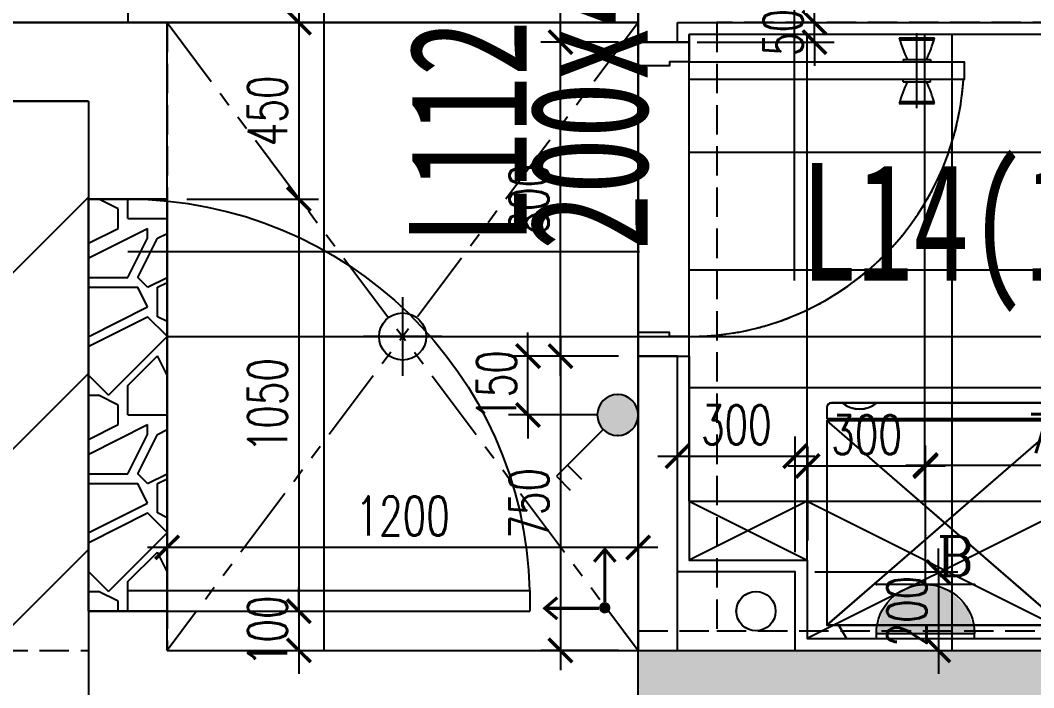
# Model space of a CAD drawing. Header units: millimetres. Extents: x 150839 to 219642, y 49429 to 88695.
# Drawn here: x 163008 to 165589, y 77700 to 79401 of the extents above; entities that cross this region are included whole.
import ezdxf
from ezdxf.enums import TextEntityAlignment as Align
from ezdxf.lldxf.tags import DXFTag
from ezdxf.xclip import XClip

# ---------------------------------------------------------------- set-up
doc = ezdxf.new("R2010")
doc.units = ezdxf.units.MM
doc.header["$LTSCALE"] = 300
doc.header["$XCLIPFRAME"] = 0
for name, pattern in [('CENTER', [50.8, 31.75, -6.35, 6.35, -6.35]), ('DASH', [0.35, 0.25, -0.1]), ('HIDDEN2', [0.1875, 0.125, -0.0625]), ('PHANTOM2', [1.25, 0.625, -0.125, 0.125, -0.125, 0.125, -0.125])]:
    doc.linetypes.add(name, pattern=pattern)
doc.layers.get('0').update_dxf_attribs({"color": 97})
doc.layers.get('DEFPOINTS').update_dxf_attribs({"color": 217, "linetype": 'HIDDEN2'})
for name, color, linetype in [('00-墙填充', 8, 'Continuous'), ('00-墙实线', 6, 'Continuous'), ('00-墙虚线-下层', 6, 'DASH'), ('00-板填充', 8, 'Continuous'), ('00-梁实线', 2, 'Continuous'), ('00-梁编号', 2, 'Continuous'), ('00-梁虚线', 4, 'DASH'), ('C天-CEIL', 1, 'Continuous'), ('C天-CEILITE', 160, 'Continuous'), ('C天-LITEDIM', 3, 'Continuous'), ('D剖-SECT3', 65, 'Continuous'), ('E_detail', 125, 'Continuous'), ('EQUIP-动力', 1, 'Continuous'), ('EQUIP-照明', 3, 'Continuous'), ('F平-FLOOR1', 1, 'Continuous'), ('P平-ARCHWALL', 253, 'HIDDEN2'), ('P平-DOOR', 1, 'Continuous'), ('P平-FURN2', 5, 'Continuous'), ('P平-WALL1', 2, 'Continuous'), ('P平-WALL2', 65, 'Continuous'), ('P平-WALLDIM', 3, 'Continuous'), ('VPIPE-废水', 91, 'DASH'), ('WALL', 4, 'Continuous'), ('可视对讲', 1, 'Continuous')]:
    doc.layers.add(name, color=color, linetype=linetype)
doc.layers.add('PUB_HATCH', color=8, linetype='Continuous', lineweight=0)
doc.styles.add('_TEL_DIM', font='COMPLEX.shx')
doc.styles.add('A10-2栋平面_SEN20RSI$0$DIM_FONT', font='SIMPLEX.shx', dxfattribs={"width": 0.7, "bigfont": 'hztxt.shx'})
doc.styles.add('A10-2栋平面_SEN20RSI$0$STANDARD', font='txt4.shx', dxfattribs={"bigfont": 'fstxt.shx'})
doc.styles.add('DIM', font='txt')
doc.styles.add('HZ2', font='txt', dxfattribs={"bigfont": 'hztxt2'})
doc.styles.add('TXT', font='txt.shx', dxfattribs={"width": 0.7, "bigfont": '1.shx'})
doc.styles.add('黑体', font='simhei.ttf', dxfattribs={"width": 0.7})
tags = doc.linetypes.add('DASHED2', pattern=[0.375, 0.25, -0.125]).pattern_tags.tags
tags[6:7] = [DXFTag(74, 4), DXFTag(75, 0), DXFTag(340, '0'), DXFTag(46, 1.0), DXFTag(50, 0.0), DXFTag(44, 0.0), DXFTag(45, 0.0)]
tags[4:5] = [DXFTag(74, 4), DXFTag(75, 0), DXFTag(340, '0'), DXFTag(46, 1.0), DXFTag(50, 0.0), DXFTag(44, 0.0), DXFTag(45, 0.0)]
doc.dimstyles.new('大样50', dxfattribs={"dimscale": 0.5, "dimtxt": 200, "dimasz": 120, "dimexe": 100, "dimexo": 100, "dimgap": 60, "dimtad": 1, "dimdec": 0, "dimzin": 0, "dimdsep": 46, "dimtxsty": 'TXT', "dimblk": 'ARCHTICK', "dimcen": 0.09, "dimdle": 100, "dimclrd": 4, "dimclre": 3, "dimclrt": 65, "dimadec": 0, "dimazin": 0, "dimtfac": 1, "dimtdec": 0, "dimtix": 1, "dimtmove": 2, "dimatfit": 3, "dimldrblk": 'ARCHTICK', "dimfxl": 1, "dimtolj": 1, "dimtzin": 0, "dimarcsym": 0})

# ---------------------------------------------------------------- blocks, each defined once
blk = doc.blocks.new('$DorLib2D$00000001')
for p, q in [((0.45, 0.975), (0.5, 0.975)), ((0.45, 0), (0.45, 0.975)), ((0.5, 0), (0.5, 0.975)), ((0.5, 0), (0.45, 0))]:
    blk.add_line(p, q)
at = {"lineweight": 13}
blk.add_arc((0.475, 0), 0.975, 91.4693, 180, dxfattribs=at)
blk = doc.blocks.new('df')
at = {"layer": '00-墙填充'}
blk.add_hatch(color=8, dxfattribs=at).paths.add_polyline_path([(929189.9, 58129.7), (929189.9, 58879.7), (929389.9, 58879.7), (929389.9, 58129.7), (929389.9, 57929.7), (925589.9, 57929.7), (925589.9, 58129.7), (925789.9, 58129.7)])
at = {"layer": '00-墙实线', "color": 8, "linetype": 'ByBlock'}
for p, q in [((925589.9, 57929.7), (925589.9, 58129.7)), ((925589.9, 58129.7), (925589.9, 58129.7)), ((925589.9, 58129.7), (925789.9, 58129.7)), ((925789.9, 58129.7), (925789.9, 58129.7)), ((925789.9, 58129.7), (929189.9, 58129.7))]:
    blk.add_line(p, q, dxfattribs=at)
at = {"layer": '00-墙虚线-下层', "color": 8}
for p, q in [((925589.9, 57929.7), (925589.9, 58179.7)), ((925589.9, 58179.7), (925589.9, 58179.7)), ((925589.9, 58179.7), (925789.9, 58179.7)), ((925789.9, 58179.7), (925789.9, 58179.7)), ((925789.9, 58179.7), (929139.9, 58179.7))]:
    blk.add_line(p, q, dxfattribs=at)
at = {"layer": '00-板填充', "color": 8}
for p, q in [((923034.4, 58129.7), (924190.1, 59285.4)), ((923483.4, 58129.7), (924190.1, 58836.4)), ((923932.4, 58129.7), (924190.1, 58387.4))]:
    blk.add_line(p, q, dxfattribs=at)
at = {"layer": '00-梁实线', "color": 8}
for q in [(919589.9, 59529.7), (924189.9, 57929.7)]:
    blk.add_line((924189.9, 59529.7), q, dxfattribs=at)
at = {"layer": '00-梁编号', "color": 8}
for p, q in [((925986.7, 59829.7), (925986.7, 59072.1)), ((924290.1, 59146.6), (925593.1, 59146.6))]:
    blk.add_line(p, q, dxfattribs=at)
at = {"layer": '00-梁虚线', "color": 8}
for p, q in [((925589.9, 58179.7), (925589.9, 63429.7)), ((924389.9, 59729.7), (922489.9, 59729.7)), ((924389.9, 59729.7), (924389.9, 58129.7)), ((925789.9, 59729.7), (925789.9, 58179.7)), ((929189.9, 59729.7), (925789.9, 59729.7)), ((922489.9, 58129.7), (924189.9, 58129.7)), ((924389.9, 58129.7), (925589.9, 58129.7))]:
    blk.add_line(p, q, dxfattribs=at)
at = {"layer": '00-梁编号', "color": 8, "ltscale": 3000, "style": '黑体', "width": 0.7}
for s, p in [('L112(1)', (925306.1, 59164.3)), ('200x400', (925613.6, 59149.8))]:
    blk.add_text(s, height=300, rotation=90, dxfattribs=at).set_placement(p)
blk.add_text('L14(1) 200x450', height=300, dxfattribs=at).set_placement((926004.4, 59072.1))
blk = doc.blocks.new('DR-700')
at = {"color": 7, "linetype": 'Continuous'}
for p, q in [((-61, 535), (-61, 625)), ((-56, 535), (-56, 625)), ((101, 535), (101, 625)), ((106, 535), (106, 625)), ((-6, 545), (-6, 615)), ((-6, 615), (0, 615)), ((51, 615), (45, 615)), ((51, 545), (51, 615)), ((-6, 545), (0, 545)), ((51, 545), (45, 545))]:
    blk.add_line(p, q, dxfattribs=at)
at = {"color": 7, "linetype": 'CENTER'}
blk.add_line((118, 580), (-73, 580), dxfattribs=at)
blk.add_lwpolyline([(0, 0), (0, 700), (45, 700), (45, 0)], close=True)
at = {"color": 7, "linetype": 'HIDDEN2'}
blk.add_arc((0, 0), 700, 0, 86.3142, dxfattribs=at)
at = {"color": 7, "linetype": 'Continuous'}
for centre, start, end in [((-162.8, 262.9), 65.3581, 74.2926), ((207.8, 262.9), 105.7074, 114.6419), ((-162.8, 897.1), 285.7074, 294.6419), ((207.8, 897.1), 245.3581, 254.2926)]:
    blk.add_arc(centre, 376.1, start, end, dxfattribs=at)
blk = doc.blocks.new('jyejy')
at = {"layer": 'P平-FURN2', "color": 165, "ltscale": 0.3}
for p, q in [((561868.8, 708402.8), (561348.3, 709002.8)), ((561868.8, 709002.8), (561348.3, 708402.8)), ((561902.1, 709002.8), (561874.2, 709002.8)), ((561874.2, 709002.8), (561874.2, 708402.8)), ((561914.1, 708414.8), (561914.1, 708990.8)), ((561874.2, 708402.8), (561902.1, 708402.8))]:
    blk.add_line(p, q, dxfattribs=at)
blk.add_lwpolyline([(561868.8, 708402.8), (561868.8, 709002.8), (561348.3, 709002.8), (561348.3, 708402.8)], close=True, dxfattribs=at)
blk.add_lwpolyline([(561348.3, 708972.6), (561313.7, 708952.6), (561313.7, 708454.1), (561348.3, 708434.2)], dxfattribs=at)
for centre, radius, start, end in [((561902.1, 708990.8), 12, 0, 90), ((561968.5, 708919), 69.9, 141.1123, 218.8877), ((561902.1, 708414.8), 12, 270, 0)]:
    blk.add_arc(centre, radius, start, end, dxfattribs=at)
blk = doc.blocks.new('_ArchTick')
at = {"color": 0, "linetype": 'ByBlock', "const_width": 0.15}
blk.add_lwpolyline([(-0.5, -0.5), (0.5, 0.5)], dxfattribs=at)
blk = doc.blocks.new('*D115')
at = {"layer": 'DEFPOINTS', "color": 0, "transparency": 16777216}
for p in [(161481.7, 79665.6), (161481.7, 79394.9), (163381.7, 79394.9)]:
    blk.add_point(p, dxfattribs=at)
at = {"layer": 'P平-WALLDIM', "color": 3, "lineweight": -2, "transparency": 16777216}
for p, q in [((161481.7, 79444.9), (161481.7, 79715.6)), ((163381.7, 79444.9), (163381.7, 79715.6))]:
    blk.add_line(p, q, dxfattribs=at)
at = {"layer": 'P平-WALLDIM', "color": 4, "lineweight": -2, "transparency": 16777216}
blk.add_line((163431.7, 79665.6), (161431.7, 79665.6), dxfattribs=at)
at = {"layer": 'P平-WALLDIM', "color": 4, "lineweight": -2, "transparency": 16777216, "xscale": 60, "yscale": 60, "zscale": 60, "rotation": 180}
blk.add_blockref('_ArchTick', (161481.7, 79665.6), dxfattribs=at)
at = {"layer": 'P平-WALLDIM', "color": 4, "lineweight": -2, "transparency": 16777216, "xscale": 60, "yscale": 60, "zscale": 60}
blk.add_blockref('_ArchTick', (163381.7, 79665.6), dxfattribs=at)
at = {"layer": 'P平-WALLDIM', "color": 65, "transparency": 16777216, "insert": (162431.7, 79745.6), "char_height": 100, "attachment_point": 5, "style": 'TXT'}
blk.add_mtext('\\A1;1900', dxfattribs=at)
blk = doc.blocks.new('*D116')
at = {"layer": 'DEFPOINTS', "color": 0, "transparency": 16777216}
for p in [(163381.7, 79394.9), (163381.7, 78944.9), (163717.5, 78944.9)]:
    blk.add_point(p, dxfattribs=at)
at = {"layer": 'P平-WALLDIM', "color": 4, "lineweight": -2, "transparency": 16777216}
blk.add_line((163717.5, 79444.9), (163717.5, 78894.9), dxfattribs=at)
at = {"layer": 'P平-WALLDIM', "color": 3, "lineweight": -2, "transparency": 16777216}
for p, q in [((163431.7, 79394.9), (163767.5, 79394.9)), ((163431.7, 78944.9), (163767.5, 78944.9))]:
    blk.add_line(p, q, dxfattribs=at)
at = {"layer": 'P平-WALLDIM', "color": 4, "lineweight": -2, "transparency": 16777216, "xscale": 60, "yscale": 60, "zscale": 60}
for p, rotation in [((163717.5, 79394.9), 90), ((163717.5, 78944.9), 270)]:
    blk.add_blockref('_ArchTick', p, dxfattribs=dict(at, rotation=rotation))
at = {"layer": 'P平-WALLDIM', "color": 65, "transparency": 16777216, "insert": (163637.5, 79169.9), "char_height": 100, "attachment_point": 5, "rotation": 90, "style": 'TXT'}
blk.add_mtext('\\A1;450', dxfattribs=at)
blk = doc.blocks.new('*D117')
at = {"layer": 'DEFPOINTS', "color": 0, "transparency": 16777216}
for p in [(163381.7, 78944.9), (163381.7, 77894.9), (163717.5, 77894.9)]:
    blk.add_point(p, dxfattribs=at)
at = {"layer": 'P平-WALLDIM', "color": 4, "lineweight": -2, "transparency": 16777216}
blk.add_line((163717.5, 78994.9), (163717.5, 77844.9), dxfattribs=at)
at = {"layer": 'P平-WALLDIM', "color": 3, "lineweight": -2, "transparency": 16777216}
for p, q in [((163431.7, 78944.9), (163767.5, 78944.9)), ((163431.7, 77894.9), (163767.5, 77894.9))]:
    blk.add_line(p, q, dxfattribs=at)
at = {"layer": 'P平-WALLDIM', "color": 4, "lineweight": -2, "transparency": 16777216, "xscale": 60, "yscale": 60, "zscale": 60}
for p, rotation in [((163717.5, 78944.9), 90), ((163717.5, 77894.9), 270)]:
    blk.add_blockref('_ArchTick', p, dxfattribs=dict(at, rotation=rotation))
at = {"layer": 'P平-WALLDIM', "color": 65, "transparency": 16777216, "insert": (163637.5, 78419.9), "char_height": 100, "attachment_point": 5, "rotation": 90, "style": 'TXT'}
blk.add_mtext('\\A1;1050', dxfattribs=at)
blk = doc.blocks.new('*D118')
at = {"layer": 'DEFPOINTS', "color": 0, "transparency": 16777216}
for p in [(163381.7, 77894.9), (163381.7, 77794.9), (163717.5, 77794.9)]:
    blk.add_point(p, dxfattribs=at)
at = {"layer": 'P平-WALLDIM', "color": 4, "lineweight": -2, "transparency": 16777216}
for p, q in [((163717.5, 77894.9), (163717.5, 77954.9)), ((163717.5, 77894.9), (163717.5, 77794.9)), ((163717.5, 77794.9), (163717.5, 77734.9))]:
    blk.add_line(p, q, dxfattribs=at)
at = {"layer": 'P平-WALLDIM', "color": 3, "lineweight": -2, "transparency": 16777216}
for p, q in [((163431.7, 77894.9), (163767.5, 77894.9)), ((163431.7, 77794.9), (163767.5, 77794.9))]:
    blk.add_line(p, q, dxfattribs=at)
at = {"layer": 'P平-WALLDIM', "color": 4, "lineweight": -2, "transparency": 16777216, "xscale": 60, "yscale": 60, "zscale": 60}
for p, rotation in [((163717.5, 77894.9), 270), ((163717.5, 77794.9), 90)]:
    blk.add_blockref('_ArchTick', p, dxfattribs=dict(at, rotation=rotation))
at = {"layer": 'P平-WALLDIM', "color": 65, "transparency": 16777216, "insert": (163637.5, 77844.9), "char_height": 100, "attachment_point": 5, "rotation": 90, "style": 'TXT'}
blk.add_mtext('\\A1;100', dxfattribs=at)
blk = doc.blocks.new('*D119')
at = {"layer": 'DEFPOINTS', "color": 0, "transparency": 16777216}
for p in [(163381.7, 78057.4), (163381.7, 77794.9), (164581.7, 77794.9)]:
    blk.add_point(p, dxfattribs=at)
at = {"layer": 'P平-WALLDIM', "color": 3, "lineweight": -2, "transparency": 16777216}
for p, q in [((163381.7, 77844.9), (163381.7, 78107.4)), ((164581.7, 77844.9), (164581.7, 78107.4))]:
    blk.add_line(p, q, dxfattribs=at)
at = {"layer": 'P平-WALLDIM', "color": 4, "lineweight": -2, "transparency": 16777216}
blk.add_line((164631.7, 78057.4), (163331.7, 78057.4), dxfattribs=at)
at = {"layer": 'P平-WALLDIM', "color": 4, "lineweight": -2, "transparency": 16777216, "xscale": 60, "yscale": 60, "zscale": 60, "rotation": 180}
blk.add_blockref('_ArchTick', (163381.7, 78057.4), dxfattribs=at)
at = {"layer": 'P平-WALLDIM', "color": 4, "lineweight": -2, "transparency": 16777216, "xscale": 60, "yscale": 60, "zscale": 60}
blk.add_blockref('_ArchTick', (164581.7, 78057.4), dxfattribs=at)
at = {"layer": 'P平-WALLDIM', "color": 65, "transparency": 16777216, "insert": (163981.7, 78137.4), "char_height": 100, "attachment_point": 5, "style": 'TXT'}
blk.add_mtext('\\A1;1200', dxfattribs=at)
blk = doc.blocks.new('*D120')
at = {"layer": 'DEFPOINTS', "color": 0, "transparency": 16777216}
for p in [(164581.7, 78544.9), (164383.6, 77794.9), (164581.7, 77794.9)]:
    blk.add_point(p, dxfattribs=at)
at = {"layer": 'P平-WALLDIM', "color": 4, "lineweight": -2, "transparency": 16777216}
blk.add_line((164383.6, 78594.9), (164383.6, 77744.9), dxfattribs=at)
at = {"layer": 'P平-WALLDIM', "color": 3, "lineweight": -2, "transparency": 16777216}
for p, q in [((164531.7, 78544.9), (164333.6, 78544.9)), ((164531.7, 77794.9), (164333.6, 77794.9))]:
    blk.add_line(p, q, dxfattribs=at)
at = {"layer": 'P平-WALLDIM', "color": 4, "lineweight": -2, "transparency": 16777216, "xscale": 60, "yscale": 60, "zscale": 60}
for p, rotation in [((164383.6, 78544.9), 90), ((164383.6, 77794.9), 270)]:
    blk.add_blockref('_ArchTick', p, dxfattribs=dict(at, rotation=rotation))
at = {"layer": 'P平-WALLDIM', "color": 65, "transparency": 16777216, "insert": (164303.6, 78169.9), "char_height": 100, "attachment_point": 5, "rotation": 90, "style": 'TXT'}
blk.add_mtext('\\A1;750', dxfattribs=at)
blk = doc.blocks.new('*D121')
at = {"layer": 'DEFPOINTS', "color": 0, "transparency": 16777216}
for p in [(164383.6, 79344.9), (164581.7, 79344.9), (164581.7, 78544.9)]:
    blk.add_point(p, dxfattribs=at)
at = {"layer": 'P平-WALLDIM', "color": 4, "lineweight": -2, "transparency": 16777216}
blk.add_line((164383.6, 78494.9), (164383.6, 79394.9), dxfattribs=at)
at = {"layer": 'P平-WALLDIM', "color": 3, "lineweight": -2, "transparency": 16777216}
for p, q in [((164531.7, 79344.9), (164333.6, 79344.9)), ((164531.7, 78544.9), (164333.6, 78544.9))]:
    blk.add_line(p, q, dxfattribs=at)
at = {"layer": 'P平-WALLDIM', "color": 4, "lineweight": -2, "transparency": 16777216, "xscale": 60, "yscale": 60, "zscale": 60}
for p, rotation in [((164383.6, 79344.9), 90), ((164383.6, 78544.9), 270)]:
    blk.add_blockref('_ArchTick', p, dxfattribs=dict(at, rotation=rotation))
at = {"layer": 'P平-WALLDIM', "color": 65, "transparency": 16777216, "insert": (164303.6, 78944.9), "char_height": 100, "attachment_point": 5, "rotation": 90, "style": 'TXT'}
blk.add_mtext('\\A1;800', dxfattribs=at)
blk = doc.blocks.new('*D122')
at = {"layer": 'DEFPOINTS', "color": 0, "transparency": 16777216}
for p in [(164383.6, 81194.9), (164581.7, 81194.9), (164581.7, 79344.9)]:
    blk.add_point(p, dxfattribs=at)
at = {"layer": 'P平-WALLDIM', "color": 4, "lineweight": -2, "transparency": 16777216}
blk.add_line((164383.6, 79294.9), (164383.6, 81244.9), dxfattribs=at)
at = {"layer": 'P平-WALLDIM', "color": 3, "lineweight": -2, "transparency": 16777216}
for p, q in [((164531.7, 81194.9), (164333.6, 81194.9)), ((164531.7, 79344.9), (164333.6, 79344.9))]:
    blk.add_line(p, q, dxfattribs=at)
at = {"layer": 'P平-WALLDIM', "color": 4, "lineweight": -2, "transparency": 16777216, "xscale": 60, "yscale": 60, "zscale": 60}
for p, rotation in [((164383.6, 81194.9), 90), ((164383.6, 79344.9), 270)]:
    blk.add_blockref('_ArchTick', p, dxfattribs=dict(at, rotation=rotation))
at = {"layer": 'P平-WALLDIM', "color": 65, "transparency": 16777216, "insert": (164303.6, 80269.9), "char_height": 100, "attachment_point": 5, "rotation": 90, "style": 'TXT'}
blk.add_mtext('\\A1;1850', dxfattribs=at)
blk = doc.blocks.new('*D124')
at = {"layer": 'DEFPOINTS', "color": 0, "transparency": 16777216}
for p in [(164681.7, 79394.9), (165030.7, 79394.9), (164681.7, 79344.9)]:
    blk.add_point(p, dxfattribs=at)
at = {"layer": 'P平-WALLDIM', "color": 4, "lineweight": -2, "transparency": 16777216}
for p, q in [((165030.7, 79394.9), (165030.7, 79454.9)), ((165030.7, 79344.9), (165030.7, 79394.9)), ((165030.7, 79344.9), (165030.7, 79284.9))]:
    blk.add_line(p, q, dxfattribs=at)
at = {"layer": 'P平-WALLDIM', "color": 3, "lineweight": -2, "transparency": 16777216}
for p, q in [((164731.7, 79394.9), (165080.7, 79394.9)), ((164731.7, 79344.9), (165080.7, 79344.9))]:
    blk.add_line(p, q, dxfattribs=at)
at = {"layer": 'P平-WALLDIM', "color": 4, "lineweight": -2, "transparency": 16777216, "xscale": 60, "yscale": 60, "zscale": 60}
for p, rotation in [((165030.7, 79394.9), 270), ((165030.7, 79344.9), 90)]:
    blk.add_blockref('_ArchTick', p, dxfattribs=dict(at, rotation=rotation))
at = {"layer": 'P平-WALLDIM', "color": 65, "transparency": 16777216, "insert": (164950.7, 79369.9), "char_height": 100, "attachment_point": 5, "rotation": 90, "style": 'TXT'}
blk.add_mtext('\\A1;50', dxfattribs=at)
blk = doc.blocks.new('*D125')
at = {"layer": 'DEFPOINTS', "color": 0, "transparency": 16777216}
for p in [(164981.8, 78290), (164681.7, 77994.9), (164981.8, 77994.9)]:
    blk.add_point(p, dxfattribs=at)
at = {"layer": 'P平-WALLDIM', "color": 3, "lineweight": -2, "transparency": 16777216}
for p, q in [((164681.7, 78044.9), (164681.7, 78340)), ((164981.8, 78044.9), (164981.8, 78340))]:
    blk.add_line(p, q, dxfattribs=at)
at = {"layer": 'P平-WALLDIM', "color": 4, "lineweight": -2, "transparency": 16777216}
blk.add_line((164631.7, 78290), (165031.8, 78290), dxfattribs=at)
at = {"layer": 'P平-WALLDIM', "color": 4, "lineweight": -2, "transparency": 16777216, "xscale": 60, "yscale": 60, "zscale": 60, "rotation": 180}
blk.add_blockref('_ArchTick', (164681.7, 78290), dxfattribs=at)
at = {"layer": 'P平-WALLDIM', "color": 4, "lineweight": -2, "transparency": 16777216, "xscale": 60, "yscale": 60, "zscale": 60}
blk.add_blockref('_ArchTick', (164981.8, 78290), dxfattribs=at)
at = {"layer": 'P平-WALLDIM', "color": 65, "transparency": 16777216, "insert": (164831.7, 78370), "char_height": 100, "attachment_point": 5, "style": 'TXT'}
blk.add_mtext('\\A1;300', dxfattribs=at)
blk = doc.blocks.new('*D127')
at = {"layer": 'DEFPOINTS', "color": 0, "transparency": 16777216}
for p in [(164981.8, 77994.9), (164981.8, 77794.9), (165346.3, 77794.9)]:
    blk.add_point(p, dxfattribs=at)
at = {"layer": 'P平-WALLDIM', "color": 4, "lineweight": -2, "transparency": 16777216}
for p, q in [((165346.3, 77994.9), (165346.3, 78054.9)), ((165346.3, 77994.9), (165346.3, 77794.9)), ((165346.3, 77794.9), (165346.3, 77734.9))]:
    blk.add_line(p, q, dxfattribs=at)
at = {"layer": 'P平-WALLDIM', "color": 3, "lineweight": -2, "transparency": 16777216}
for p, q in [((165031.8, 77994.9), (165396.3, 77994.9)), ((165031.8, 77794.9), (165396.3, 77794.9))]:
    blk.add_line(p, q, dxfattribs=at)
at = {"layer": 'P平-WALLDIM', "color": 4, "lineweight": -2, "transparency": 16777216, "xscale": 60, "yscale": 60, "zscale": 60}
for p, rotation in [((165346.3, 77994.9), 270), ((165346.3, 77794.9), 90)]:
    blk.add_blockref('_ArchTick', p, dxfattribs=dict(at, rotation=rotation))
at = {"layer": 'P平-WALLDIM', "color": 65, "transparency": 16777216, "insert": (165266.3, 77894.9), "char_height": 100, "attachment_point": 5, "rotation": 90, "style": 'TXT'}
blk.add_mtext('\\A1;200', dxfattribs=at)
blk = doc.blocks.new('A$C5A0721F2')
at = {"layer": 'C天-CEILITE'}
for p, q in [((100, 200), (100, 0)), ((200, 100), (0, 100))]:
    blk.add_line(p, q, dxfattribs=at)
blk.add_circle((100, 100), 60, dxfattribs=at)
blk = doc.blocks.new('htrwhth4w')
at = {"layer": 'EQUIP-动力', "color": 250, "linetype": 'DASHED2'}
for p, q in [((209462.9, 79364.7), (206842.9, 79364.7)), ((206842.9, 79364.7), (206842.9, 79344.7)), ((207377.9, 79355.7), (207467.9, 79355.7)), ((207422.9, 79176.7), (207422.9, 79367.7)), ((206712.9, 79344.7), (206842.9, 79344.7)), ((206712.9, 79284.7), (206712.9, 79344.7)), ((206842.9, 79344.7), (206812.9, 79344.7)), ((206842.9, 79344.7), (206842.9, 79294.7)), ((207377.9, 79350.7), (207467.9, 79350.7)), ((206792.9, 79284.7), (206712.9, 79284.7)), ((206842.9, 79294.7), (206792.9, 79294.7)), ((206792.9, 79294.7), (206792.9, 79284.7)), ((206842.9, 78594.9), (206842.9, 79294.9)), ((206842.9, 79294.7), (207542.9, 79294.7)), ((206842.9, 79249.7), (206842.9, 79294.7)), ((207387.9, 79300.7), (207457.9, 79300.7)), ((207387.9, 79300.7), (207387.9, 79294.7)), ((207457.9, 79300.7), (207457.9, 79294.7)), ((207542.9, 79294.7), (207542.9, 79249.7)), ((207542.9, 79249.7), (206842.9, 79249.7)), ((207387.9, 79243.7), (207387.9, 79249.7)), ((207387.9, 79243.7), (207457.9, 79243.7)), ((207457.9, 79243.7), (207457.9, 79249.7)), ((207377.9, 79193.6), (207467.9, 79193.6)), ((207377.9, 79188.7), (207467.9, 79188.7)), ((205312.9, 77894.9), (205312.9, 78944.9)), ((206792.9, 78604.7), (206712.9, 78604.7)), ((206712.9, 78604.7), (206712.9, 78544.7)), ((206792.9, 78594.7), (206792.9, 78604.7)), ((206842.9, 78594.7), (206792.9, 78594.7)), ((206842.9, 78544.7), (206842.9, 78594.7)), ((206712.9, 78544.7), (206842.9, 78544.7)), ((206812.9, 78544.7), (206842.9, 78544.7)), ((206842.9, 78544.7), (206842.9, 78024.7)), ((207193, 78413.4), (207193, 78385.4)), ((207781, 78425.4), (207205, 78425.4)), ((207193, 78385.4), (207793, 78385.4)), ((207793, 78380.1), (207193, 77859.6)), ((207193, 78380.1), (207793, 77859.6)), ((207793, 78380.1), (207193, 78380.1)), ((207193, 78380.1), (207193, 77859.6)), ((206842.9, 78024.7), (207143, 78024.7)), ((207143, 78024.7), (207143, 77824.7)), ((207193, 77859.6), (207793, 77859.6)), ((207223.2, 77859.6), (207243.2, 77824.9)), ((207143, 77824.7), (209783, 77824.7)), ((207243.2, 77824.9), (207741.7, 77824.9))]:
    blk.add_line(p, q, dxfattribs=at)
at = {"layer": 'EQUIP-动力', "color": 250, "linetype": 'DASHED2', "extrusion": (0, 0, -1)}
for p, q in [((205412.9, 77894.7), (205412.9, 77947.2)), ((205412.9, 77947.2), (206436.7, 77947.2)), ((206436.7, 77947.2), (206436.7, 77894.7)), ((205412.9, 77894.7), (206436.7, 77894.7))]:
    blk.add_line(p, q, dxfattribs=at)
at = {"layer": 'EQUIP-动力', "color": 250, "linetype": 'DASHED2'}
for centre, radius, start, end in [((207740, 79457.5), 376.1, 195.7074, 204.6419), ((207105.8, 79457.5), 376.1, 335.3581, 344.2926), ((206842.9, 79294.7), 700, 270, 356.3142), ((207740, 79086.8), 376.1, 155.3581, 164.2926), ((207105.8, 79086.8), 376.1, 15.7074, 24.6419), ((207205, 78413.4), 12, 90, 180), ((207276.8, 78479.8), 69.9, 231.1123, 308.8877)]:
    blk.add_arc(centre, radius, start, end, dxfattribs=at)
at = {"layer": 'EQUIP-动力', "color": 250, "linetype": 'DASHED2', "extrusion": (0, 0, -1)}
blk.add_arc((-205412.9, 77920.9), 1023.8, 90, 178.5307, dxfattribs=at)
at = {"layer": 'EQUIP-动力', "color": 250, "linetype": 'DASHED2', "flags": 9}
for tag, style, width in [('XSIZE', 'A10-2栋平面_SEN20RSI$0$STANDARD', 0.8), ('YSIZE', 'A10-2栋平面_SEN20RSI$0$STANDARD', 0.8), ('XSIZE', 'A10-2栋平面_SEN20RSI$0$DIM_FONT', 0.7), ('YSIZE', 'A10-2栋平面_SEN20RSI$0$DIM_FONT', 0.7)]:
    blk.add_attdef(tag, (209413, 80718.7), '', height=0.5, rotation=0.0069, dxfattribs=dict(at, style=style, width=width))
blk = doc.blocks.new('$equip$00001764')
for p, q in [((-0.5, 1.05), (-0.5, 1)), ((0.5, 1.05), (0.5, 1)), ((-0.5, 1), (0.5, 1)), ((0.5, 0.5), (-0.5, 0.5)), ((0, 0.5), (0, 0))]:
    blk.add_line(p, q)
blk.add_arc((0, 1), 0.5, 180, 0)
for p in [(-0.5, 0.5), (0.5, 0.5), (0, 0)]:
    blk.add_point(p)
for points in [[(0.433, 0.75), (-0.433, 0.75), (0.5, 1), (-0.5, 1)], [(0.25, 0.567), (-0.25, 0.567), (0.433, 0.75), (-0.433, 0.75)], [(0, 0.5), (0, 0.5), (0.25, 0.567), (-0.25, 0.567)]]:
    blk.add_solid(points)
at = {"color": 7, "style": '_TEL_DIM'}
blk.add_attdef('$TEXT$', text='', height=0.4, dxfattribs=at).set_placement((0.303, 0.211), align=Align.MIDDLE_CENTER)
at = {"color": 7, "style": '_TEL_DIM', "flags": 1}
blk.add_attdef('A', text='', height=0.00002, dxfattribs=at).set_placement((0, 0), align=Align.MIDDLE_CENTER)
blk = doc.blocks.new('*D209')
at = {"layer": 'DEFPOINTS', "color": 0, "transparency": 16777216}
for p in [(165013.5, 78264.8), (165013.5, 78024.9), (165313.5, 78027.5)]:
    blk.add_point(p, dxfattribs=at)
at = {"layer": 'EQUIP-动力', "color": 3, "lineweight": -2, "transparency": 16777216}
for p, q in [((165013.5, 78074.9), (165013.5, 78314.8)), ((165313.5, 78077.5), (165313.5, 78314.8))]:
    blk.add_line(p, q, dxfattribs=at)
at = {"layer": 'EQUIP-动力', "color": 4, "lineweight": -2, "transparency": 16777216}
blk.add_line((165363.5, 78264.8), (164963.5, 78264.8), dxfattribs=at)
at = {"layer": 'EQUIP-动力', "color": 4, "lineweight": -2, "transparency": 16777216, "xscale": 60, "yscale": 60, "zscale": 60, "rotation": 180}
blk.add_blockref('_ArchTick', (165013.5, 78264.8), dxfattribs=at)
at = {"layer": 'EQUIP-动力', "color": 4, "lineweight": -2, "transparency": 16777216, "xscale": 60, "yscale": 60, "zscale": 60}
blk.add_blockref('_ArchTick', (165313.5, 78264.8), dxfattribs=at)
at = {"layer": 'EQUIP-动力', "color": 65, "transparency": 16777216, "insert": (165163.5, 78344.8), "char_height": 100, "attachment_point": 5, "style": 'TXT'}
blk.add_mtext('\\A1;300', dxfattribs=at)
blk = doc.blocks.new('A$C14E84CB3')
at = {"layer": '可视对讲', "color": 1, "linetype": 'Continuous'}
for p, q in [((34.4, 52.9), (34.4, 83.5)), ((92, 52.9), (92, 83.5))]:
    blk.add_line(p, q, dxfattribs=at)
for points in [[(300.1, 0), (0, 0), (0, 140.4), (300.1, 140.4)], [(111, 35.1), (111, 100.3), (16.7, 100.3), (16.7, 35.1)], [(248.5, 34.4), (248.5, 86.8), (176, 86.8), (176, 34.4)]]:
    blk.add_lwpolyline(points, close=True, dxfattribs=at)
for points in [[(144.3, 74.6), (176, 74.6, -120.049146)], [(248.5, 74.6), (280.3, 74.6, -120.049146)]]:
    blk.add_lwpolyline(points, format="xyb", dxfattribs=at)
for centre, radius, start, end in [((212.3, 45.9), 73.8, 22.859, 157.141), ((63.2, 33.9), 57.4, 59.9022, 120.0978), ((63.2, 102.5), 57.4, 239.9022, 300.0978)]:
    blk.add_arc(centre, radius, start, end, dxfattribs=at)
at = {"layer": '可视对讲', "color": 1, "linetype": 'Continuous', "text_generation_flag": 4, "flags": 1}
for tag, height, style, p in [('XYVALUE', 0.0853, 'DIM', (212.3, 132.5)), ('VALUE', 0.0853, 'DIM', (212.3, 132.5)), ('XYVALUE', 0.102, 'HZ2', (63.8, 115.7)), ('VALUE', 0.102, 'HZ2', (63.8, 115.7))]:
    blk.add_attdef(tag, text='', height=height, rotation=180, dxfattribs=dict(at, style=style)).set_placement(p, align=Align.MIDDLE)
blk = doc.blocks.new('*D211')
at = {"layer": 'C天-LITEDIM', "color": 3, "lineweight": -2, "transparency": 16777216}
for p, q in [((163131.7, 79585.3), (163131.7, 79769.9)), ((163381.7, 79444.9), (163381.7, 79769.9))]:
    blk.add_line(p, q, dxfattribs=at)
at = {"layer": 'C天-LITEDIM', "color": 4, "lineweight": -2, "transparency": 16777216}
blk.add_line((163081.7, 79719.9), (163431.7, 79719.9), dxfattribs=at)
at = {"layer": 'DEFPOINTS', "color": 0, "transparency": 16777216}
for p in [(163381.7, 79719.9), (163131.7, 79535.3), (163381.7, 79394.9)]:
    blk.add_point(p, dxfattribs=at)
at = {"layer": 'C天-LITEDIM', "color": 4, "lineweight": -2, "transparency": 16777216, "xscale": 60, "yscale": 60, "zscale": 60, "rotation": 180}
blk.add_blockref('_ArchTick', (163131.7, 79719.9), dxfattribs=at)
at = {"layer": 'C天-LITEDIM', "color": 4, "lineweight": -2, "transparency": 16777216, "xscale": 60, "yscale": 60, "zscale": 60}
blk.add_blockref('_ArchTick', (163381.7, 79719.9), dxfattribs=at)
at = {"layer": 'C天-LITEDIM', "color": 65, "transparency": 16777216, "insert": (163256.7, 79799.9), "char_height": 100, "attachment_point": 5, "style": 'TXT'}
blk.add_mtext('\\A1;250', dxfattribs=at)
blk = doc.blocks.new('*D220')
at = {"layer": 'C天-LITEDIM', "color": 4, "lineweight": -2, "transparency": 16777216}
for p, q in [((164301, 78544.9), (164301, 78604.9)), ((164301, 78394.9), (164301, 78544.9)), ((164301, 78394.9), (164301, 78334.9))]:
    blk.add_line(p, q, dxfattribs=at)
at = {"layer": 'C天-LITEDIM', "color": 3, "lineweight": -2, "transparency": 16777216}
for p, q in [((164531.7, 78544.9), (164251, 78544.9)), ((164479.6, 78394.9), (164251, 78394.9))]:
    blk.add_line(p, q, dxfattribs=at)
at = {"layer": 'DEFPOINTS', "color": 0, "transparency": 16777216}
for p in [(164301, 78544.9), (164581.7, 78544.9), (164529.6, 78394.9)]:
    blk.add_point(p, dxfattribs=at)
at = {"layer": 'C天-LITEDIM', "color": 4, "lineweight": -2, "transparency": 16777216, "xscale": 60, "yscale": 60, "zscale": 60}
for p, rotation in [((164301, 78544.9), 270), ((164301, 78394.9), 90)]:
    blk.add_blockref('_ArchTick', p, dxfattribs=dict(at, rotation=rotation))
at = {"layer": 'C天-LITEDIM', "color": 65, "transparency": 16777216, "insert": (164221, 78469.9), "char_height": 100, "attachment_point": 5, "rotation": 90, "style": 'TXT'}
blk.add_mtext('\\A1;150', dxfattribs=at)
blk = doc.blocks.new('A$C1C1B527A')
at = {"layer": 'EQUIP-照明'}
for p, q in [((0, 208.3), (35.4, 243.7)), ((119.4, 88.9), (0, 208.3)), ((28.3, 180), (63.6, 215.4))]:
    blk.add_line(p, q, dxfattribs=at)
blk.add_circle((156.2, 52.1), 52.1, dxfattribs=at)
for p in [(156.2, 104.2), (104.2, 52.1), (208.3, 52.1), (156.2, 0)]:
    blk.add_point(p, dxfattribs=at)
for points in [[(130.2, 7), (130.2, 97.2), (156.2, 0), (156.2, 104.2)], [(182.3, 7), (182.3, 97.2), (156.2, 0), (156.2, 104.2)], [(104.2, 52.1), (104.2, 52.1), (111.1, 26), (111.1, 78.1)], [(111.1, 26), (111.1, 78.1), (130.2, 7), (130.2, 97.2)], [(201.4, 26), (201.4, 78.1), (182.3, 7), (182.3, 97.2)], [(208.3, 52.1), (208.3, 52.1), (201.4, 26), (201.4, 78.1)]]:
    blk.add_solid(points, dxfattribs=at)
at = {"layer": 'EQUIP-照明', "style": '_TEL_DIM', "flags": 1}
blk.add_attdef('A', text='', height=0.005, rotation=90, dxfattribs=at).set_placement((208.3, 52.1), align=Align.MIDDLE_CENTER)
blk = doc.blocks.new('*D221')
at = {"layer": 'DEFPOINTS', "color": 0, "transparency": 16777216}
for p in [(166013.5, 78267.4), (165313.5, 78027.5), (166013.5, 78027.5)]:
    blk.add_point(p, dxfattribs=at)
at = {"layer": 'EQUIP-动力', "color": 3, "lineweight": -2, "transparency": 16777216}
for p, q in [((165313.5, 78077.5), (165313.5, 78317.4)), ((166013.5, 78077.5), (166013.5, 78317.4))]:
    blk.add_line(p, q, dxfattribs=at)
at = {"layer": 'EQUIP-动力', "color": 4, "lineweight": -2, "transparency": 16777216}
blk.add_line((165263.5, 78267.4), (166063.5, 78267.4), dxfattribs=at)
at = {"layer": 'EQUIP-动力', "color": 4, "lineweight": -2, "transparency": 16777216, "xscale": 60, "yscale": 60, "zscale": 60, "rotation": 180}
blk.add_blockref('_ArchTick', (165313.5, 78267.4), dxfattribs=at)
at = {"layer": 'EQUIP-动力', "color": 4, "lineweight": -2, "transparency": 16777216, "xscale": 60, "yscale": 60, "zscale": 60}
blk.add_blockref('_ArchTick', (166013.5, 78267.4), dxfattribs=at)
at = {"layer": 'EQUIP-动力', "color": 65, "transparency": 16777216, "insert": (165663.5, 78347.4), "char_height": 100, "attachment_point": 5, "style": 'TXT'}
blk.add_mtext('\\A1;700', dxfattribs=at)
blk = doc.blocks.new('A$C26043CBD')
at = {"layer": 'PUB_HATCH'}
blk.add_hatch(color=256, dxfattribs=at).paths.add_polyline_path([(16100, 26100), (16100, 26850), (15900, 26850), (15900, 26100), (12500, 26100), (12300, 26100), (12300, 25900), (16100, 25900)])
at = {"layer": '00-墙实线', "linetype": 'ByBlock'}
blk.add_lwpolyline([(15900, 26100), (15900, 26850), (16100, 26850), (16100, 26100), (16100, 25900), (12300, 25900), (12300, 26100), (12300, 26100), (12500, 26100), (12500, 26100)], close=True, dxfattribs=at)
blk = doc.blocks.new('rtwhrwg')
at = {"layer": 'PUB_HATCH'}
blk.add_hatch(color=256, dxfattribs=at).paths.add_polyline_path([(151926.6, 77794.9), (151926.6, 78544.9), (151726.6, 78544.9), (151726.6, 77794.9), (148326.6, 77794.9), (148126.6, 77794.9), (148126.6, 77594.9), (151926.6, 77594.9)])
at = {"layer": '00-墙实线', "linetype": 'ByBlock'}
blk.add_lwpolyline([(151726.6, 77794.9), (151726.6, 78544.9), (151926.6, 78544.9), (151926.6, 77794.9), (151926.6, 77594.9), (148126.6, 77594.9), (148126.6, 77794.9), (148126.6, 77794.9), (148326.6, 77794.9), (148326.6, 77794.9)], close=True, dxfattribs=at)
at = {"layer": 'WALL', "linetype": 'ByBlock'}
for p, q in [((148126.6, 79494.9), (148126.6, 79344.9)), ((145026.6, 79394.9), (146926.6, 79394.9)), ((146926.6, 78944.9), (146926.6, 79394.9)), ((148226.6, 79344.9), (148226.6, 79394.9)), ((148226.6, 79394.9), (149826.6, 79394.9)), ((148126.6, 79344.9), (148226.6, 79344.9)), ((144826.6, 79194.9), (146726.6, 79194.9)), ((146726.6, 79194.9), (146726.6, 78944.9)), ((146726.6, 78944.9), (146926.6, 78944.9)), ((148226.6, 78544.9), (148126.6, 78544.9)), ((148126.6, 78544.9), (148126.6, 77794.9)), ((148226.6, 77794.9), (148226.6, 78544.9)), ((146926.6, 77894.9), (146726.6, 77894.9)), ((146726.6, 77894.9), (146726.6, 77594.9)), ((146926.6, 77794.9), (146926.6, 77894.9)), ((146926.6, 77794.9), (148126.6, 77794.9)), ((148226.6, 77794.9), (151726.6, 77794.9))]:
    blk.add_line(p, q, dxfattribs=at)
ref = blk.add_blockref('A$C26043CBD', (135826.6, 51694.9))
XClip(ref).set_block_clipping_path([(5323.565745626, 36424.6593090541), (5343.260554382, 28138.7393014318), (11959.7920761615, 25127.4660112042), (16626.8143280208, 25540.778666953), (16272.3546851448, 36424.6593090541)])
blk = doc.blocks.new('A$C6A013FFA')
at = {"layer": 'VPIPE-废水', "linetype": 'Continuous'}
blk.add_circle((5850, 50), 50, dxfattribs=at)
blk = doc.blocks.new('A$C691A7C08')
h = blk.add_hatch(color=165)
edge = h.paths.add_edge_path()
edge.add_ellipse((-61.7, 60.2), major_axis=(5.12, 5.12), ratio=1, start_angle=135, end_angle=315)
edge.add_ellipse((-61.7, 60.2), major_axis=(5.12, 5.12), ratio=1, start_angle=315, end_angle=495)
at = {"color": 165, "const_width": 4}
for points in [[(-47.4, 120.7), (-61, 136.6), (-74.6, 120.7)], [(-61, 67.4), (-61, 136.6)], [(-120.3, 73.7), (-136.1, 60.1), (-120.3, 46.6)], [(-68.9, 60.1), (-136.1, 60.1)]]:
    blk.add_lwpolyline(points, dxfattribs=at)

msp = doc.modelspace()

# ---------------------------------------------------------------- hatches: boundary and pattern name
at = {"layer": 'C天-CEIL'}
h = msp.add_hatch(dxfattribs=at)
h.set_pattern_fill('_USER', color=8, scale=300, style=0, double=1, pattern_type=0)
h.set_pattern_definition([(0, (164711.73, 79364.92), (0, 300), []), (90, (164711.73, 79364.92), (-300, 2e-14), [])])
h.paths.add_polyline_path([(168151.7, 79364.9), (168131.7, 79364.9), (167331.7, 79364.9), (164711.7, 79364.9), (164711.7, 79344.9), (164711.7, 78544.9), (164711.7, 78174.9), (167651.8, 78174.9), (167651.8, 78424.9), (168151.7, 78424.9)])
at = {"layer": 'F平-FLOOR1'}
h = msp.add_hatch(dxfattribs=at)
h.set_pattern_fill('GRAVEL,_O', color=8, scale=500)
h.set_pattern_definition([(0, (163281.73, 77894.9), (500, 500), [150, -350]), (0, (163581.73, 77944.9), (500, 500), [125, -375]), (0, (163556.73, 77969.9), (500, 500), [100, -400]), (0, (163406.73, 78094.9), (500, 500), [75, -75, 100, -250]), (0, (163406.73, 78119.9), (500, 500), [100, -25, 125, -250]), (0, (163181.73, 78219.9), (500, 500), [125, -375]), (0, (163656.73, 78244.9), (500, 500), [125, -375]), (90, (163181.73, 77994.9), (-500, 500), [75, -425]), (90, (163256.73, 78369.9), (-500, 500), [50, -450]), (90, (163281.73, 77894.9), (-500, 500), [75, -425]), (90, (163331.73, 78344.9), (-500, 500), [25, -475]), (90, (163356.73, 78144.9), (-500, 500), [75, -425]), (90, (163406.73, 77969.9), (-500, 500), [125, -375]), (90, (163456.73, 78319.9), (-500, 500), [75, -425]), (90, (163506.73, 78119.9), (-500, 500), [100, -400]), (90, (163531.73, 78119.9), (-500, 500), [100, -400]), (90, (163581.73, 77894.9), (-500, 500), [50, -450]), (90, (163656.73, 77969.9), (-500, 500), [125, -375]), (45, (163231.73, 77944.92), (6e-14, 500), [212.13, -494.97]), (45, (163281.73, 77969.92), (6e-14, 500), [106.07, -601.04]), (45, (163506.73, 78244.92), (6e-14, 500), [141.42, -565.69]), (45, (163506.73, 78269.92), (6e-14, 500), [106.07, -601.04]), (135, (163331.73, 78219.92), (-500, 6e-14), [35.36, -671.75]), (135, (163231.73, 77944.92), (-500, 6e-14), [70.71, -636.4]), (135, (163381.73, 78094.92), (-500, 6e-14), [70.71, -636.4]), (135, (163506.73, 78219.92), (-500, 6e-14), [70.71, -636.4]), (135, (163656.73, 78319.92), (-500, 6e-14), [106.07, -601.04]), (135, (163656.73, 78294.92), (-500, 6e-14), [70.71, -636.4]), (135, (163631.73, 78344.92), (-500, 6e-14), [70.71, -636.4]), (135, (163481.73, 77894.92), (-500, 6e-14), [106.07, -601.04]), (26.565, (163631.73, 78194.92), (500, 2e-07), [55.9, -1062.13]), (26.565, (163506.73, 78069.92), (500, 2e-07), [55.9, -1062.13]), (26.565, (163331.73, 78219.92), (500, 2e-07), [111.8, -1006.23]), (26.565, (163356.73, 78344.92), (500, 2e-07), [111.8, -1006.23]), (26.565, (163356.73, 78219.92), (500, 2e-07), [111.8, -1006.23]), (26.565, (163656.73, 78319.92), (500, 2e-07), [111.8, -1006.23]), (26.565, (163181.73, 78069.92), (500, 2e-07), [167.7, -950.33]), (26.565, (163181.73, 78094.92), (500, 2e-07), [167.7, -950.33]), (26.565, (163181.73, 78294.92), (500, 2e-07), [167.7, -950.33]), (63.435, (163431.73, 78269.92), (3e-08, 500), [55.9, -1062.13]), (63.435, (163656.73, 78244.92), (3e-08, 500), [55.9, -670.834, 111.8, -279.5]), (63.435, (163606.73, 78194.92), (3e-08, 500), [111.8, -1006.23]), (63.435, (163306.73, 78244.92), (3e-08, 500), [111.8, -1006.23]), (63.435, (163281.73, 78244.92), (3e-08, 500), [111.8, -1006.23]), (63.435, (163456.73, 78294.92), (3e-08, 500), [167.7, -950.33]), (116.565, (163331.73, 78169.92), (-2e-07, 500), [55.9, -1062.13]), (116.565, (163656.73, 78119.92), (-2e-07, 500), [55.9, -1062.13]), (116.565, (163556.73, 77969.92), (-2e-07, 500), [111.8, -1006.23]), (116.565, (163531.73, 77994.92), (-2e-07, 500), [111.8, -1006.23]), (116.565, (163581.73, 78344.92), (-2e-07, 500), [111.8, -1006.23]), (116.565, (163181.73, 78094.92), (-2e-07, 500), [111.8, -1006.23]), (116.565, (163431.73, 77894.92), (-2e-07, 500), [167.7, -950.33]), (153.435, (163606.73, 78194.92), (-500, 3e-08), [111.8, -1006.23]), (153.435, (163631.73, 78169.92), (-500, 3e-08), [111.8, -1006.23]), (153.435, (163256.73, 77919.92), (-500, 3e-08), [55.9, -1062.13]), (153.435, (163406.73, 78119.92), (-500, 3e-08), [55.9, -1062.13]), (153.435, (163506.73, 78269.92), (-500, 3e-08), [55.9, -1062.13])])
h.paths.add_polyline_path([(163181.7, 77894.9), (163381.7, 77894.9), (163381.7, 78944.9), (163181.7, 78944.9)])

# ---------------------------------------------------------------- linework, layer by layer
at = {"layer": 'C天-CEIL', "color": 1, "ltscale": 0.8}
msp.add_line((164711.7, 78174.9), (167651.8, 78174.9), dxfattribs=at)
at = {"layer": 'C天-CEIL', "color": 8, "linetype": 'DASHED2', "ltscale": 0.8}
for p, q in [((165011.8, 78024.9), (165011.8, 78174.9)), ((165011.8, 78174.9), (165711.8, 77824.9)), ((165711.8, 78174.9), (165011.8, 77824.9))]:
    msp.add_line(p, q, dxfattribs=at)
at = {"layer": 'C天-CEIL', "color": 1}
msp.add_lwpolyline([(161481.7, 85394.9), (164581.7, 85394.9), (164581.7, 79394.9), (161481.7, 79394.9)], close=True, dxfattribs=at)
at = {"layer": 'C天-CEIL'}
for points in [[(164581.7, 78544.9), (164711.7, 78544.9), (164711.7, 79344.9), (164581.7, 79344.9)], [(163181.7, 78944.9), (163381.7, 78944.9), (163381.7, 77894.9), (163181.7, 77894.9)]]:
    msp.add_lwpolyline(points, close=True, dxfattribs=at)
at = {"layer": 'C天-CEIL', "color": 8, "linetype": 'DASHED2', "ltscale": 0.8}
for points in [[(165011.8, 78174.9), (164711.7, 78024.9)], [(164711.7, 78174.9), (165011.8, 78024.9)]]:
    msp.add_lwpolyline(points, dxfattribs=at)
at = {"layer": 'C天-LITEDIM', "linetype": 'PHANTOM2'}
for p, q in [((163381.7, 79394.9), (164581.7, 79394.9)), ((164581.7, 79394.9), (163381.7, 77794.9)), ((163381.8, 79394.9), (164581.8, 77794.9))]:
    msp.add_line(p, q, dxfattribs=at)
at = {"layer": 'D剖-SECT3', "color": 1}
for points in [[(164581.7, 79344.9), (164711.7, 79344.9), (164711.7, 79294.9), (164661.7, 79294.9), (164661.7, 79284.9), (164581.7, 79284.9)], [(164581.7, 78544.9), (164711.7, 78544.9), (164711.7, 78594.9), (164661.7, 78594.9), (164661.7, 78604.9), (164581.7, 78604.9)]]:
    msp.add_lwpolyline(points, close=True, dxfattribs=at)
at = {"layer": 'E_detail', "color": 65}
msp.add_lwpolyline([(164981.8, 77794.9), (164981.8, 77994.9), (164681.7, 77994.9)], dxfattribs=at)
at = {"layer": 'F平-FLOOR1', "color": 8}
for p, q in [((163781.7, 77794.9), (163781.7, 85535)), ((164581.7, 77794.9), (164581.7, 85394.9)), ((163381.7, 79394.9), (164581.7, 79394.9)), ((165381.7, 77794.9), (165381.7, 79364.9)), ((163381.7, 78594.9), (168151.7, 78594.9))]:
    msp.add_line(p, q, dxfattribs=at)
at = {"layer": 'F平-FLOOR1'}
msp.add_lwpolyline([(163181.7, 77894.9), (163381.7, 77894.9), (163381.7, 78944.9), (163181.7, 78944.9)], close=True, dxfattribs=at)
at = {"layer": 'P平-ARCHWALL', "linetype": 'Continuous'}
msp.add_circle((164881.8, 77894.9), 50, dxfattribs=at)
at = {"layer": 'P平-DOOR', "color": 165}
msp.add_line((164711.7, 78594.9), (164711.7, 79294.9), dxfattribs=at)
at = {"layer": 'P平-DOOR'}
msp.add_line((163181.7, 77894.9), (163181.7, 78944.9), dxfattribs=at)
at = {"layer": 'P平-WALL2'}
for points in [[(164681.7, 78544.9), (164711.7, 78544.9), (164711.7, 78024.9), (165011.8, 78024.9), (165011.8, 77824.9), (167651.8, 77824.9), (167651.8, 78424.9), (168151.7, 78424.9), (168151.7, 79364.9), (168131.7, 79364.9), (168131.7, 79394.9)], [(167331.7, 79394.9), (167331.7, 79364.9), (164711.7, 79364.9), (164711.7, 79344.9), (164681.7, 79344.9)]]:
    msp.add_lwpolyline(points, dxfattribs=at)

# ---------------------------------------------------------------- block references
at = {"layer": 'C天-CEILITE'}
msp.add_blockref('A$C5A0721F2', (163881.7, 78494.9), dxfattribs=at)
at = {"layer": 'DEFPOINTS'}
msp.add_blockref('df', (-761008.1, 19665.2), dxfattribs=at)
at = {"layer": 'E_detail'}
for name, p in [('rtwhrwg', (16455.1, 0)), ('A$C6A013FFA', (159031.7, 77844.9))]:
    msp.add_blockref(name, p, dxfattribs=at)
at = {"layer": 'EQUIP-动力', "color": 1, "linetype": 'Continuous'}
msp.add_blockref('htrwhth4w', (-42131.2, 0.3), dxfattribs=at)
at = {"layer": 'EQUIP-动力'}
ref = msp.add_blockref('$equip$00001764', (165313.5, 78087.7), dxfattribs=dict(at, xscale=-250.0000000000001, yscale=250.0000000000001, zscale=250.0000000000001, rotation=180))
ref.add_attrib('$TEXT$', 'B', dxfattribs={"layer": '0', "color": 0, "height": 100, "style": '_TEL_DIM'}).set_placement((165389.3, 78034.9), align=Align.MIDDLE_CENTER)
at = {"layer": 'EQUIP-照明', "xscale": -1, "rotation": 180}
msp.add_blockref('A$C1C1B527A', (164373.4, 78447), dxfattribs=at)
at = {"layer": 'F平-FLOOR1', "color": 8, "linetype": 'Continuous', "xscale": -2, "yscale": 2, "zscale": 2, "rotation": 90}
msp.add_blockref('A$C691A7C08', (164617, 77780.2), dxfattribs=at)
at = {"layer": 'P平-DOOR', "rotation": 270}
msp.add_blockref('DR-700', (164711.7, 79294.9), dxfattribs=at)
at = {"layer": 'P平-DOOR', "xscale": -1050, "yscale": -1050, "zscale": -1050, "rotation": 90}
msp.add_blockref('$DorLib2D$00000001', (163281.7, 78419.9), dxfattribs=at)
at = {"layer": 'P平-WALL1', "rotation": 90}
msp.add_blockref('jyejy', (874064.6, -483488.7), dxfattribs=at)
at = {"layer": '可视对讲'}
msp.add_blockref('A$C14E84CB3', (162981.7, 79394.9), dxfattribs=at)

# ---------------------------------------------------------------- dimensions: what is measured, and where the dimension line sits
at = {"layer": 'C天-LITEDIM'}
dim = msp.add_linear_dim(base=(163381.7, 79719.9), p1=(163131.7, 79535.3), p2=(163381.7, 79394.9), dimstyle='大样50', dxfattribs=at)
dim.commit()
dim.dimension.update_dxf_attribs({"geometry": '*D211', "text_midpoint": (163256.7, 79799.9)})
dim = msp.add_linear_dim(base=(164301, 78544.9), p1=(164529.6, 78394.9), p2=(164581.7, 78544.9), angle=90, dimstyle='大样50', dxfattribs=at)
dim.commit()
dim.dimension.update_dxf_attribs({"geometry": '*D220', "text_midpoint": (164221, 78469.9)})
at = {"layer": 'EQUIP-动力'}
for base, p2, picture, middle in [((165013.5, 78264.8), (165013.5, 78024.9), '*D209', (165163.5, 78344.8)), ((166013.5, 78267.4), (166013.5, 78027.5), '*D221', (165663.5, 78347.4))]:
    dim = msp.add_linear_dim(base=base, p1=(165313.5, 78027.5), p2=p2, dimstyle='大样50', dxfattribs=at)
    dim.commit()
    dim.dimension.update_dxf_attribs({"geometry": picture, "text_midpoint": middle})
at = {"layer": 'P平-WALLDIM'}
for base, p1, p2, picture, middle in [((164383.6, 81194.9), (164581.7, 79344.9), (164581.7, 81194.9), '*D122', (164303.6, 80269.9)), ((163717.5, 78944.9), (163381.7, 79394.9), (163381.7, 78944.9), '*D116', (163637.5, 79169.9)), ((165030.7, 79394.9), (164681.7, 79344.9), (164681.7, 79394.9), '*D124', (164950.7, 79369.9)), ((164383.6, 79344.9), (164581.7, 78544.9), (164581.7, 79344.9), '*D121', (164303.6, 78944.9)), ((163717.5, 77894.9), (163381.7, 78944.9), (163381.7, 77894.9), '*D117', (163637.5, 78419.9)), ((164383.6, 77794.9), (164581.7, 78544.9), (164581.7, 77794.9), '*D120', (164303.6, 78169.9)), ((165346.3, 77794.9), (164981.8, 77994.9), (164981.8, 77794.9), '*D127', (165266.3, 77894.9)), ((163717.5, 77794.9), (163381.7, 77894.9), (163381.7, 77794.9), '*D118', (163637.5, 77844.9))]:
    dim = msp.add_linear_dim(base=base, p1=p1, p2=p2, angle=90, dimstyle='大样50', dxfattribs=at)
    dim.commit()
    dim.dimension.update_dxf_attribs({"geometry": picture, "text_midpoint": middle})
for base, p1, p2, picture, middle in [((161481.7, 79665.6), (163381.7, 79394.9), (161481.7, 79394.9), '*D115', (162431.7, 79745.6)), ((164981.8, 78290), (164681.7, 77994.9), (164981.8, 77994.9), '*D125', (164831.7, 78370)), ((163381.7, 78057.4), (164581.7, 77794.9), (163381.7, 77794.9), '*D119', (163981.7, 78137.4))]:
    dim = msp.add_linear_dim(base=base, p1=p1, p2=p2, dimstyle='大样50', dxfattribs=at)
    dim.commit()
    dim.dimension.update_dxf_attribs({"geometry": picture, "text_midpoint": middle})

doc.saveas('drawing.dxf')
